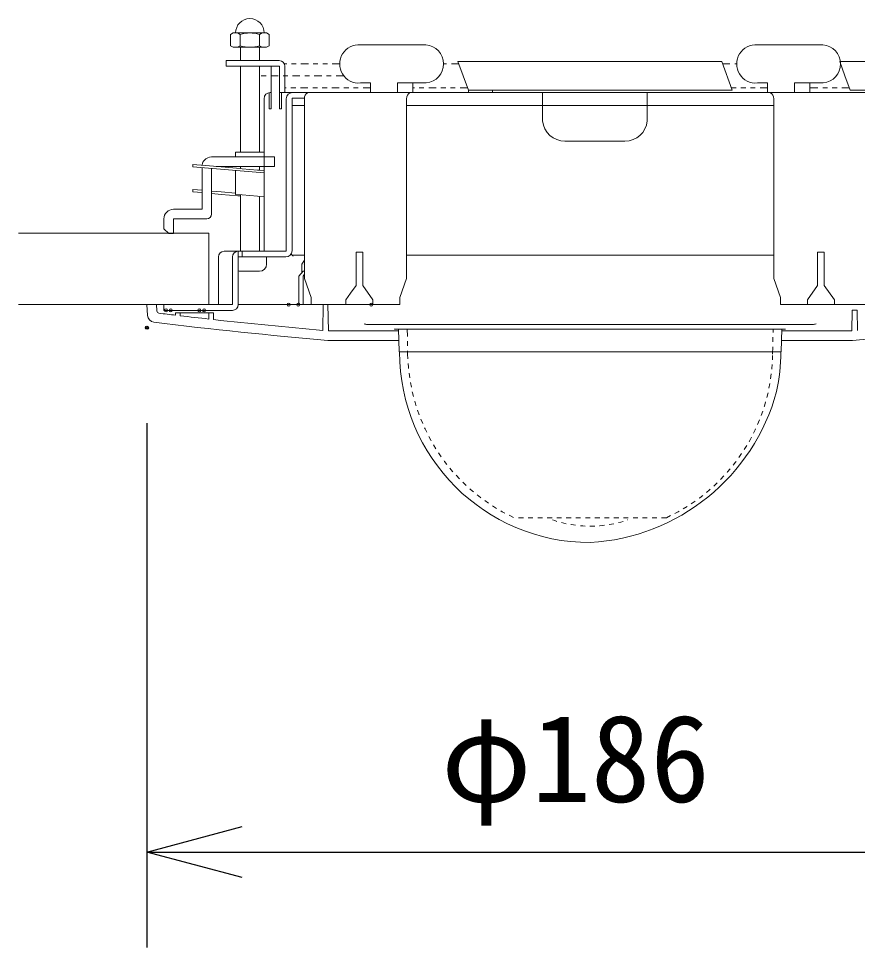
# Model space of a CAD drawing. Units: millimetres, scale not verified. Extents: x -62 to 62, y -56 to 57.
# Drawn here: x -11.56 to 6.04, y 14.96 to 34.44 of the extents above; entities that cross this region are included whole.
import ezdxf
from ezdxf.enums import TextEntityAlignment as Align

# ---------------------------------------------------------------- set-up
doc = ezdxf.new("R2010")
doc.units = ezdxf.units.MM
doc.header["$LTSCALE"] = 0.125
doc.header["$PDMODE"] = 32
doc.header["$PDSIZE"] = 0.0625
for name, pattern in [('USER1', [2, 1.25, -0.25, 0.25, -0.25]), ('USER2', [2.5, 1.25, -0.25, 0.25, -0.25, 0.25, -0.25]), ('USER3', [1.4, 0.7, -0.7])]:
    doc.linetypes.add(name, pattern=pattern)
for name, color, linetype, lineweight in [('0-0_0', 7, 'Continuous', 25), ('0-5_GAIKEI', 1, 'Continuous', 18), ('0-6_SUNPO', 7, 'Continuous', 25)]:
    doc.layers.add(name, color=color, linetype=linetype, lineweight=lineweight)
doc.layers.add('0-4_Defpoints', color=7, linetype='Continuous')
doc.styles.add('ＭＳ ゴシック', font='')
doc.styles.get('ＭＳ ゴシック').set_extended_font_data('MS Gothic')

# ---------------------------------------------------------------- blocks, each defined once
blk = doc.blocks.new('_OPEN30')
at = {"layer": '0-0_0'}
blk.add_line((0, 0), (-1, 0), dxfattribs=at)
blk.add_lwpolyline([(-1, 0.26795), (0, 0), (-1, -0.26795)], dxfattribs=at)
blk = doc.blocks.new('D6')
at = {"layer": '0-4_Defpoints'}
for p in [(-8.6029, 27.6093), (9.9971, 27.6093), (9.9971, 16.6093)]:
    blk.add_point(p, dxfattribs=at)
at = {"layer": '0-6_SUNPO'}
for p, q in [((-8.6029, 25.6093), (-8.6029, 14.6093)), ((9.9971, 25.6093), (9.9971, 14.6093)), ((-6.6029, 16.6093), (7.9971, 16.6093))]:
    blk.add_line(p, q, dxfattribs=at)
at = {"layer": '0-6_SUNPO', "xscale": 2, "yscale": 2, "rotation": 180}
blk.add_blockref('_OPEN30', (-8.6029, 16.6093), dxfattribs=at)
at = {"layer": '0-6_SUNPO', "xscale": 2, "yscale": 2}
blk.add_blockref('_OPEN30', (9.9971, 16.6093), dxfattribs=at)
at = {"layer": '0-6_SUNPO', "style": 'ＭＳ ゴシック'}
blk.add_text('φ186', height=1.833, dxfattribs=at).set_placement((-2.4279, 17.1093), align=Align.BOTTOM_LEFT)

msp = doc.modelspace()

# ---------------------------------------------------------------- linework, layer by layer
at = {"layer": '0-5_GAIKEI'}
for p, q in [((-7.1148, 34.1083), (-7.0598, 34.1401)), ((-7.1148, 33.8718), (-7.1148, 34.1083)), ((-7.0108, 34.1401), (-7.0598, 34.1401)), ((-6.9098, 34.1401), (-7.0108, 34.1401)), ((-6.9673, 34.1401), (-6.9123, 34.1083)), ((-6.9123, 33.8718), (-6.9123, 34.1083)), ((-6.7098, 34.1401), (-6.9098, 34.1401)), ((-6.5098, 34.1401), (-6.7098, 34.1401)), ((-6.3598, 34.1401), (-6.5098, 34.1401)), ((-6.5073, 34.1083), (-6.4523, 34.1401)), ((-6.5073, 33.8718), (-6.5073, 34.1083)), ((-6.3048, 34.1083), (-6.3598, 34.1401)), ((-6.3048, 33.8718), (-6.3048, 34.1083)), ((-7.0598, 33.8401), (-7.1148, 33.8718)), ((-7.0598, 33.8401), (-6.8698, 33.8401)), ((-6.9673, 33.8401), (-6.9123, 33.8718)), ((-6.9098, 33.8401), (-6.9098, 33.5601)), ((-6.8698, 33.8401), (-6.5498, 33.8401)), ((-6.5498, 33.8401), (-6.3598, 33.8401)), ((-6.5098, 33.8401), (-6.5098, 33.5601)), ((-6.4523, 33.8401), (-6.5073, 33.8718)), ((-6.3598, 33.8401), (-6.3048, 33.8718)), ((-3.0147, 33.8901), (-4.389, 33.8901)), ((5.3157, 33.8901), (3.9414, 33.8901)), ((-7.2098, 33.4401), (-7.2098, 33.5601)), ((-7.2097, 33.5601), (-6.8698, 33.5601)), ((-6.9098, 33.5601), (-7.0598, 33.5601)), ((-6.9098, 33.5601), (-7.0598, 33.5601)), ((-6.8698, 33.5601), (-6.9098, 33.5601)), ((-6.8698, 33.5601), (-6.9098, 33.5601)), ((-6.7098, 33.5601), (-6.8698, 33.5601)), ((-6.7098, 33.5601), (-6.8698, 33.5601)), ((-6.8698, 33.5601), (-6.5498, 33.5601)), ((-6.5498, 33.5601), (-6.7098, 33.5601)), ((-6.5498, 33.5601), (-6.7098, 33.5601)), ((-6.5098, 33.5601), (-6.5498, 33.5601)), ((-6.5098, 33.5601), (-6.5498, 33.5601)), ((-6.5498, 33.5601), (-6.29, 33.5601)), ((-6.3598, 33.5601), (-6.5098, 33.5601)), ((-6.3598, 33.5601), (-6.5098, 33.5601)), ((-6.29, 33.5601), (-6.093, 33.5601)), ((-2.3438, 33.539), (-2.1255, 32.9391)), ((-2.3438, 33.539), (3.1899, 33.539)), ((3.1899, 33.539), (3.4082, 32.9391)), ((5.6673, 33.539), (5.7761, 33.2401)), ((5.6673, 33.539), (6.5186, 33.539)), ((-7.2097, 33.4401), (-6.8698, 33.4401)), ((-6.9098, 33.4401), (-6.9098, 31.6401)), ((-6.8698, 33.4401), (-6.5498, 33.4401)), ((-6.5498, 33.4401), (-6.2649, 33.4401)), ((-6.5098, 33.4401), (-6.5098, 31.6401)), ((-6.5098, 33.4401), (-6.5098, 31.6401)), ((-6.0912, 32.8901), (-6.0912, 33.4401)), ((-5.973, 33.4401), (-5.973, 32.9901)), ((5.7761, 33.2401), (5.8856, 32.9391)), ((-5.973, 32.9901), (-5.973, 32.8901)), ((-4.1787, 32.9901), (-4.1787, 32.8901)), ((-3.6149, 33.0901), (-3.6149, 32.8901)), ((-3.0098, 33.0901), (-3.6149, 33.0901)), ((-3.2934, 32.9899), (-3.2934, 33.0901)), ((-3.2934, 32.8901), (-3.2934, 32.9899)), ((-2.1255, 32.9391), (3.4082, 32.9391)), ((-2.12, 32.8901), (-2.12, 32.9391)), ((-1.62, 32.9391), (-1.62, 32.8901)), ((3.9414, 33.0901), (4.1517, 33.0901)), ((4.1517, 33.0901), (4.1517, 32.9901)), ((4.1517, 32.9901), (4.1517, 32.8901)), ((4.7155, 32.8901), (4.7155, 33.0901)), ((5.3205, 33.0901), (4.7155, 33.0901)), ((5.037, 33.0901), (5.037, 32.9901)), ((5.037, 32.9901), (5.037, 32.8901)), ((5.8856, 32.9391), (6.737, 32.9391)), ((-6.4125, 31.3401), (-6.4125, 32.7601)), ((-6.3038, 32.5501), (-6.3038, 32.8901)), ((-6.2649, 32.8901), (-6.2825, 32.8901)), ((-6.2649, 32.5501), (-6.2649, 32.8901)), ((-6.0912, 32.8901), (-6.0912, 32.5501)), ((-5.973, 32.8901), (-6.0433, 32.8901)), ((-5.9436, 32.8901), (-5.973, 32.8901)), ((-5.9454, 29.5601), (-5.9454, 32.7601)), ((-5.4743, 32.8901), (-5.9436, 32.8901)), ((-5.8254, 29.5701), (-5.8254, 32.7701)), ((-5.8254, 32.7701), (-5.5972, 32.7701)), ((-5.5972, 32.7701), (-5.5662, 32.7701)), ((-6.2649, 32.5501), (-6.3038, 32.5501)), ((-6.0912, 32.5501), (-6.0433, 32.5501)), ((-5.8254, 32.6196), (-5.5662, 32.6196)), ((-7.0098, 31.5401), (-7.0098, 31.6401)), ((-6.8698, 31.6401), (-7.0098, 31.6401)), ((-6.5498, 31.6401), (-6.8698, 31.6401)), ((-6.5098, 31.6401), (-6.5498, 31.6401)), ((-6.4098, 31.6401), (-6.5098, 31.6401)), ((-6.4098, 31.6401), (-6.5098, 31.6401)), ((-6.4098, 31.6401), (-6.4098, 31.5401)), ((-7.4721, 31.3452), (-7.9098, 31.3835)), ((-7.9098, 31.3835), (-7.9098, 31.3333)), ((-7.514, 31.5401), (-7.414, 31.5401)), ((-7.414, 31.5401), (-7.0098, 31.5401)), ((-7.4976, 31.2972), (-7.9098, 31.3333)), ((-7.714, 31.1401), (-7.714, 31.3161)), ((-7.514, 31.1401), (-7.514, 31.2985)), ((-6.4125, 31.2023), (-7.4976, 31.2972)), ((-6.9098, 31.296), (-7.4721, 31.3452)), ((-7.414, 31.3401), (-6.9098, 31.3401)), ((-7.0088, 31.2544), (-7.0088, 30.7525)), ((-6.9098, 31.3401), (-6.8698, 31.3401)), ((-6.9098, 31.296), (-6.9098, 31.3401)), ((-6.8698, 31.2925), (-6.9098, 31.296)), ((-6.8698, 31.3401), (-6.5498, 31.3401)), ((-6.5498, 31.2645), (-6.8698, 31.2925)), ((-6.5498, 31.3401), (-6.5098, 31.3401)), ((-6.5098, 31.261), (-6.5498, 31.2645)), ((-6.5098, 31.261), (-6.5098, 31.3401)), ((-6.5098, 31.3401), (-6.1942, 31.3401)), ((-6.4125, 31.2525), (-6.5098, 31.261)), ((-6.4125, 29.5601), (-6.4125, 31.3401)), ((-7.714, 30.4401), (-7.714, 31.1401)), ((-7.514, 30.3401), (-7.514, 31.1401)), ((-7.714, 30.8396), (-7.9098, 30.8565)), ((-7.9098, 30.8565), (-7.9098, 30.8067)), ((-7.714, 30.7894), (-7.9098, 30.8067)), ((-7.3098, 30.8048), (-7.5098, 30.822)), ((-7.0094, 30.7799), (-7.3098, 30.8048)), ((-7.3098, 30.7538), (-7.5098, 30.7714)), ((-6.9642, 30.7235), (-7.3098, 30.7538)), ((-6.8698, 30.7404), (-7.0088, 30.7525)), ((-6.9098, 30.7439), (-6.9098, 29.5601)), ((-6.5498, 30.7124), (-6.8698, 30.7404)), ((-6.5098, 30.7089), (-6.5498, 30.7124)), ((-6.4125, 30.7004), (-6.5098, 30.7089)), ((-6.5098, 30.7089), (-6.5098, 29.5601)), ((-8.314, 30.4401), (-7.714, 30.4401)), ((-8.514, 30.2401), (-8.514, 30.0329)), ((-8.314, 29.9329), (-8.314, 30.2401)), ((-8.314, 30.2401), (-8.314, 30.0401)), ((-8.314, 30.2401), (-7.614, 30.2401)), ((-8.414, 29.9329), (-8.514, 30.0329)), ((-8.414, 29.9329), (-8.314, 29.9329)), ((-7.3695, 28.4401), (-7.3695, 29.4401)), ((-7.22, 29.5601), (-7.2495, 29.5601)), ((-7.0762, 28.4401), (-7.0762, 29.4401)), ((-6.9098, 29.5601), (-6.9562, 29.5601)), ((-6.8693, 29.4401), (-6.9562, 29.4401)), ((-6.9562, 29.1474), (-6.9562, 29.4401)), ((-6.8698, 29.5601), (-6.9098, 29.5601)), ((-6.5498, 29.5601), (-6.8693, 29.5601)), ((-6.29, 29.4401), (-6.8693, 29.4401)), ((-6.5098, 29.5601), (-6.5498, 29.5601)), ((-6.4125, 29.5601), (-6.5098, 29.5601)), ((-6.29, 29.5601), (-6.4125, 29.5601)), ((-6.3598, 29.2901), (-6.3598, 29.4401)), ((-5.9454, 29.5601), (-6.29, 29.5601)), ((-5.9554, 29.4401), (-6.29, 29.4401)), ((-5.5662, 29.4748), (-5.8186, 29.4748)), ((-4.3405, 29.5401), (-4.4819, 29.5401)), ((-4.4819, 29.5401), (-4.4819, 29.3185)), ((-4.3405, 28.8401), (-4.3405, 29.5401)), ((5.2006, 29.5401), (5.2006, 29.3406)), ((5.342, 29.5401), (5.2006, 29.5401)), ((5.342, 28.8401), (5.342, 29.5401)), ((-5.6184, 29.1116), (-5.62, 29.2901)), ((-5.595, 29.2901), (-5.595, 29.2901)), ((-4.4819, 29.3185), (-4.4819, 28.8401)), ((5.2006, 29.3406), (5.2006, 28.8401)), ((-6.9562, 28.4401), (-6.9562, 29.1474)), ((-6.9098, 29.1401), (-6.5098, 29.1401)), ((-5.6837, 29.0406), (-5.5918, 29.1406)), ((-5.6837, 29.0406), (-5.6837, 28.4401)), ((-5.5662, 29.0804), (-5.5918, 29.0406)), ((-5.5918, 29.0406), (-5.5918, 28.4401)), ((-4.4819, 28.8401), (-4.5963, 28.6783)), ((-4.1284, 28.5401), (-4.3405, 28.8401)), ((5.2006, 28.8401), (4.9884, 28.5401)), ((5.5541, 28.5401), (5.342, 28.8401)), ((-4.5963, 28.6783), (-4.6941, 28.5401)), ((-4.6941, 28.4401), (-4.6941, 28.5401)), ((-4.1284, 28.4401), (-4.1284, 28.5401)), ((4.9884, 28.5401), (4.9884, 28.4401)), ((5.5541, 28.5401), (5.5541, 28.4401)), ((-3.6699, 27.9289), (-3.6649, 27.9289)), ((4.5299, 27.9289), (-3.6649, 27.9289))]:
    msp.add_line(p, q, dxfattribs=at)
at = {"layer": '0-5_GAIKEI', "linetype": 'USER2'}
for p, q in [((-4.8251, 33.4901), (-5.973, 33.4901)), ((-2.326, 33.4899), (-2.6453, 33.4899)), ((3.208, 33.4893), (3.5053, 33.4893)), ((-4.1787, 32.9901), (-5.973, 32.9901)), ((-2.144, 32.9899), (-3.2934, 32.9899)), ((4.1517, 32.9901), (3.3898, 32.9901)), ((5.8671, 32.9901), (5.037, 32.9901)), ((-3.4081, 27.9295), (-3.3998, 27.4023)), ((4.2598, 27.4023), (4.2682, 27.9295))]:
    msp.add_line(p, q, dxfattribs=at)
at = {"layer": '0-5_GAIKEI', "linetype": 'USER1'}
msp.add_line((-4.746, 33.2401), (-6.489, 33.2401), dxfattribs=at)
at = {"layer": '0-5_GAIKEI', "color": 7}
for p, q in [((-5.5662, 32.7701), (-5.5662, 28.9901)), ((-4.1787, 32.8901), (-5.4743, 32.8901)), ((-3.6149, 32.8901), (-4.1787, 32.8901)), ((-3.5738, 32.8901), (-3.6149, 32.8901)), ((6.3343, 32.8901), (-3.5738, 32.8901)), ((-3.2934, 32.8901), (-3.3344, 32.8901)), ((-0.5677, 32.2935), (-0.5677, 32.8901)), ((1.6278, 32.2935), (1.6278, 32.8901)), ((4.1945, 32.8901), (4.1534, 32.8901)), ((4.2813, 32.7701), (4.2813, 28.9901)), ((4.2813, 32.6196), (-3.4213, 32.6196)), ((-0.1, 31.8694), (1.16, 31.8694)), ((-11.5636, 29.9401), (-7.57, 29.9401)), ((-3.4213, 29.4748), (4.2813, 29.4748)), ((-5.5662, 28.9901), (-5.4248, 28.5901)), ((4.2813, 28.9901), (4.4227, 28.5901)), ((-5.4248, 28.5901), (-5.4248, 28.4401)), ((-3.5627, 28.4401), (-3.5627, 28.5901)), ((4.4227, 28.5901), (4.4227, 28.4401)), ((-11.5636, 28.4401), (-7.57, 28.4401)), ((-8.8581, 28.2133), (-8.87, 28.4401)), ((-8.87, 28.4401), (-8.67, 28.4401)), ((-8.87, 28.4401), (-7.1227, 28.4401)), ((-8.67, 28.4401), (-8.6697, 28.4401)), ((-8.6628, 28.3075), (-8.67, 28.4401)), ((-8.5151, 28.4401), (-8.5151, 28.3201)), ((-7.3695, 28.4401), (-8.5151, 28.4401)), ((-7.34, 28.3201), (-8.5151, 28.3201)), ((-8.27, 28.2701), (-8.17, 28.2701)), ((-8.27, 28.2701), (-8.27, 28.2185)), ((-8.17, 28.2701), (-8.17, 28.2067)), ((-8.07, 28.2701), (-7.57, 28.2701)), ((-7.57, 28.2701), (-7.47, 28.2701)), ((-7.57, 28.2701), (-7.57, 28.1379)), ((-7.47, 28.2701), (-7.47, 28.1268)), ((-7.34, 28.4401), (-7.3695, 28.4401)), ((-7.34, 28.4401), (-7.1227, 28.4401)), ((-7.0762, 28.3201), (-7.34, 28.3201)), ((-7.1227, 28.4401), (-7.0762, 28.4401)), ((-6.9562, 28.4401), (-3.5627, 28.4401)), ((-5.1691, 28.4401), (-5.1785, 27.9002)), ((-5.0613, 27.8901), (-5.0709, 28.4401)), ((8.11, 28.4401), (4.4227, 28.4401)), ((5.9288, 28.3201), (5.9213, 27.8901)), ((6.0386, 27.9002), (6.0312, 28.3201)), ((-5.0613, 27.8901), (-3.67, 27.8901)), ((-4.2421, 28.0231), (5.1021, 28.0231)), ((-3.5883, 27.8901), (-3.67, 27.8901)), ((-3.58, 27.4501), (-3.5891, 27.9295)), ((4.4492, 27.9295), (4.44, 27.4501)), ((4.53, 27.8901), (4.4484, 27.8901)), ((4.53, 27.8901), (5.9213, 27.8901)), ((-5.0687, 27.6901), (-5.0678, 27.6901)), ((-5.0678, 27.6901), (-3.5845, 27.6901)), ((4.4446, 27.6901), (5.5333, 27.6901)), ((5.5333, 27.6901), (5.9279, 27.6901)), ((5.9279, 27.6901), (5.9287, 27.6901)), ((-3.58, 27.4501), (-3.57, 27.4501)), ((-3.57, 27.4501), (-3.57, 27.4501)), ((-3.57, 27.45), (4.43, 27.45)), ((4.43, 27.4501), (4.43, 27.4501)), ((4.44, 27.4501), (4.43, 27.4501)), ((4.44, 27.4501), (4.44, 27.4501))]:
    msp.add_line(p, q, dxfattribs=at)
at = {"layer": '0-5_GAIKEI', "color": 7, "linetype": 'USER2'}
for p, q in [((5.93, 28.3249), (5.9288, 28.3201)), ((6.03, 28.3249), (5.93, 28.3249)), ((6.0312, 28.3201), (6.03, 28.3249)), ((-5.0614, 27.8901), (-5.0613, 27.8901)), ((-5.0614, 27.8901), (-5.0613, 27.8901)), ((5.9213, 27.8901), (5.9214, 27.8901)), ((-5.07, 27.6901), (-5.0687, 27.6901)), ((5.9287, 27.6901), (5.93, 27.6901))]:
    msp.add_line(p, q, dxfattribs=at)
at = {"layer": '0-5_GAIKEI', "linetype": 'USER3'}
msp.add_line((2.03, 23.9703), (-1.17, 23.9703), dxfattribs=at)
at = {"layer": '0-5_GAIKEI'}
for points in [[(-6.2649, 32.8901), (-6.2649, 33.4401), (-6.0912, 33.4401)], [(-4.389, 33.0901), (-4.1787, 33.0901), (-4.1787, 32.9901)], [(-6.0433, 32.5501), (-6.0433, 32.8901), (-6.0912, 32.8901)], [(-7.0098, 31.5401), (-6.1942, 31.5401), (-6.1942, 31.3401)], [(-6.9098, 30.7216), (-6.9598, 30.7235), (-6.9642, 30.7235)], [(-6.9562, 29.4401), (-6.9562, 29.5601), (-7.22, 29.5601)], [(-6.8693, 29.4401), (-6.8693, 29.5601), (-6.8698, 29.5601)], [(-5.5662, 29.3761), (-5.62, 29.2901), (-5.62, 29.2901)], [(-5.6837, 29.0406), (-5.5918, 29.1406), (-5.5662, 29.1406)]]:
    msp.add_lwpolyline(points, dxfattribs=at)
at = {"layer": '0-5_GAIKEI', "color": 7}
for points in [[(-5.5662, 32.7601), (-5.5617, 32.8003), (-5.5486, 32.8365), (-5.5283, 32.8653), (-5.5027, 32.8837), (-5.4743, 32.8901)], [(-3.5627, 28.5901), (-3.4213, 28.9901), (-3.4213, 32.7701)], [(-3.4213, 32.7601), (-3.4168, 32.8003), (-3.4037, 32.8365), (-3.3834, 32.8653), (-3.3578, 32.8837)], [(4.2178, 32.8837), (4.2434, 32.8653), (4.2638, 32.8365), (4.2768, 32.8003), (4.2813, 32.7601)], [(-7.57, 28.4401), (-7.57, 28.5709), (-7.57, 29.3449), (-7.57, 29.9401)], [(-8.27, 28.2701), (-8.17, 28.2701), (-8.07, 28.2701)]]:
    msp.add_lwpolyline(points, dxfattribs=at)
at = {"layer": '0-5_GAIKEI'}
for centre, radius, start, end in [((-6.7098, 34.1401), 0.3009, 0, 180), ((-6.7098, 33.4785), 0.6616, 72.17591, 107.82409), ((-6.7098, 34.5016), 0.6616, 252.17591, 287.82409), ((-4.4236, 33.4901), 0.4015, 85.056, 274.944), ((-3.0468, 33.4899), 0.4015, 275.27786, 85.41404), ((3.9068, 33.4901), 0.4015, 85.056, 274.944), ((5.2836, 33.4899), 0.4015, 275.27786, 85.41404), ((-6.093, 33.4401), 0.12, 0, 90), ((-6.2825, 32.7601), 0.13, 90, 180), ((-5.8154, 32.7601), 0.13, 90, 180), ((-7.514, 31.3401), 0.2, 154.48578, 172.50238), ((-7.514, 31.3401), 0.2, 138.09859, 154.48578), ((-7.514, 31.3401), 0.2, 90, 138.09859), ((-8.314, 30.2401), 0.2, 90, 180), ((-8.314, 30.2401), 0.2, 90, 180), ((-7.614, 30.3401), 0.1, 270, 0), ((-7.2495, 29.4401), 0.12, 90, 180), ((-6.9562, 29.4401), 0.12, 90, 180), ((-5.9554, 29.5701), 0.13, 270, 0), ((-5.6746, 29.6091), 0.2, 212.04511, 230.19485), ((-6.5098, 29.2901), 0.15, 270, 0), ((-6.9098, 29.2901), 0.15, 252.01221, 270), ((-3.6699, 27.9489), 0.02, 251.88625, 270)]:
    msp.add_arc(centre, radius, start, end, dxfattribs=at)
at = {"layer": '0-5_GAIKEI', "color": 7}
for centre, radius, start, end in [((-0.0989, 32.3406), 0.4712, 185.74111, 269.86407), ((1.1589, 32.3406), 0.4712, 270.13593, 354.25889), ((-8.6129, 28.3102), 0.05, 183.0882, 263.02719), ((3.4966, 127.3225), 99.8, 263.02719, 263.22899), ((-7.0762, 28.4401), 0.12, 270, 0), ((-8.7083, 28.2212), 0.15, 183, 262.97905), ((3.4966, 127.3225), 100, 262.97905, 265.08447), ((3.4966, 127.3225), 99.8, 263.2868, 263.63352), ((3.4966, 127.3225), 99.8, 263.69129, 265.01327), ((-2.6365, 127.3225), 100, 274.91553, 277.02095), ((-4.2421, 28.1731), 0.15, 242.53999, 270), ((5.1021, 28.1731), 0.15, 270, 297.46001), ((3.4966, 127.3225), 100, 265.08447, 265.08496), ((-5.0687, 27.7201), 0.03, 265.08496, 270), ((5.9287, 27.7201), 0.03, 270, 274.91504), ((-2.6365, 127.3225), 100, 274.91504, 274.91553), ((0.43, 27.4501), 4, 180.0007, 270), ((0.43, 27.4501), 4, 348.01054, 0), ((0.1889, 27.7478), 4.3045, 273.21172, 344.79882)]:
    msp.add_arc(centre, radius, start, end, dxfattribs=at)
at = {"layer": '0-5_GAIKEI', "color": 7, "linetype": 'USER2'}
for centre, start, end in [((3.4966, 127.3225), 265.08496, 265.08569), ((-2.6365, 127.3225), 274.91431, 274.91504)]:
    msp.add_arc(centre, 100, start, end, dxfattribs=at)
at = {"layer": '0-5_GAIKEI', "linetype": 'USER3'}
for centre, radius, start, end in [((0.4681, 27.475), 3.8686, 181.07566, 244.94813), ((0.43, 27.4501), 3.83, 294.68927, 358.89504), ((0.43, 26.2464), 2.4524, 251.18803, 270), ((0.43, 26.2464), 2.4524, 270, 288.81197)]:
    msp.add_arc(centre, radius, start, end, dxfattribs=at)
at = {"layer": '0-5_GAIKEI', "color": 7}
for p in [(-5.895, 28.4401), (-5.695, 28.4401), (-4.1639, 28.4401), (-8.47, 28.3201), (-8.37, 28.3201), (-7.77, 28.3201), (-7.67, 28.3201)]:
    msp.add_point(p, dxfattribs=at)

# ---------------------------------------------------------------- block references
at = {"layer": '0-6_SUNPO'}
msp.add_blockref('D6', (-0.2671, 0.3479), dxfattribs=at)

doc.saveas('drawing.dxf')
